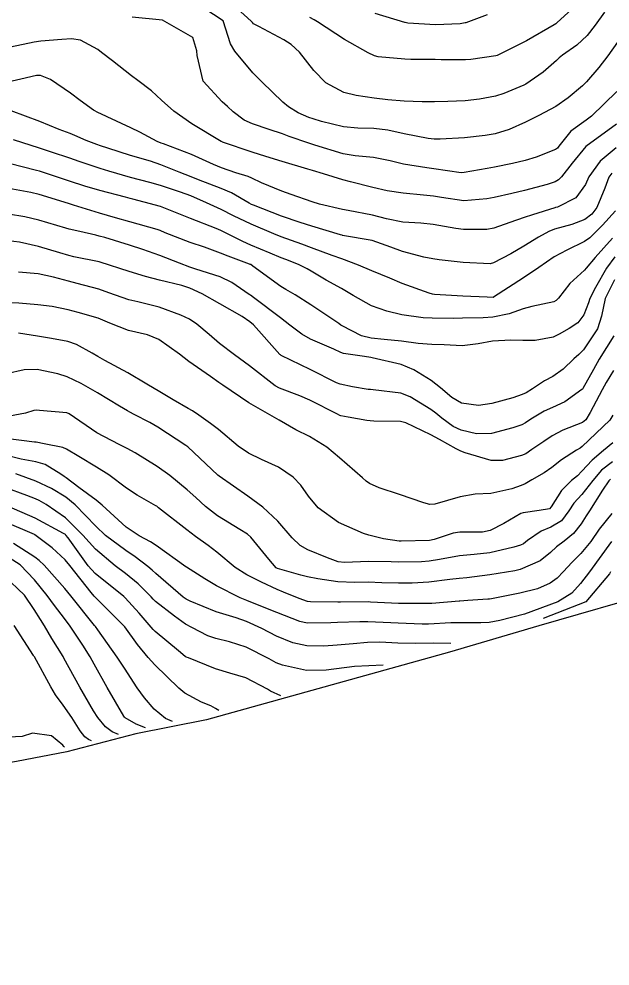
# Model space of a CAD drawing. Header units: metres. Extents: x 307586 to 320046, y 7427249 to 7434250.
# Drawn here: x 319791.2 to 319830.2, y 7429099.9 to 7429162.3 of the extents above; entities that cross this region are included whole.
import ezdxf

# ---------------------------------------------------------------- set-up
doc = ezdxf.new("R2010")
doc.units = ezdxf.units.M
doc.header["$MEASUREMENT"] = 0
for name, color, linetype in [('Area', 45, 'Continuous'), ('Curvas de Nivel 1m', 11, 'Continuous'), ('Curvas de Nivel 5m', 15, 'Continuous')]:
    doc.layers.add(name, color=color, linetype=linetype)

msp = doc.modelspace()

# ---------------------------------------------------------------- linework, layer by layer
at = {"layer": 'Area'}
msp.add_polyline3d([(319841.339, 7429126.899, 807.984), (319825.467, 7429122.318, 822.173), (319819.576, 7429120.595, 820.503), (319803.57, 7429116.126, 806.501), (319798.9, 7429115.2, 810.721), (319794.358, 7429114.017, 801.361), (319791.037, 7429113.39, 800.289), (319787.001, 7429112.734, 800.13), (319775.739, 7429109.736, 799.59), (319769.753, 7429108.732, 801.15), (319764.83, 7429107.486, 802.491), (319761.067, 7429106.566, 809.571), (319750.977, 7429104.254, 809.601), (319742.24, 7429102.382, 812.629), (319739.266, 7429102.022, 809.056), (319723.215, 7429100.608, 810.168), (319722.379, 7429100.424, 809.618), (319717.211, 7429099.908, 808.965)], dxfattribs=at)
at = {"layer": 'Curvas de Nivel 1m', "flags": 128}
for points, elevation in [([(319829.797, 7429162.762), (319829.182, 7429161.892), (319828.656, 7429161.224), (319827.97, 7429160.587), (319827.033, 7429159.916), (319826.814, 7429159.745), (319826.638, 7429159.565), (319825.762, 7429158.797), (319824.614, 7429158.012), (319824.575, 7429157.989), (319824.489, 7429157.951), (319823.168, 7429157.404), (319822.605, 7429157.222), (319821.561, 7429157.022), (319820.602, 7429156.914), (319819.468, 7429156.874), (319818.601, 7429156.856), (319817.782, 7429156.848), (319816.601, 7429156.891), (319815.515, 7429156.969), (319814.603, 7429157.083), (319813.422, 7429157.265), (319812.607, 7429157.47), (319811.437, 7429158.102), (319810.625, 7429158.904), (319809.701, 7429160.124), (319809.15, 7429160.634), (319808.651, 7429160.934), (319807.011, 7429161.805), (319806.661, 7429161.992), (319806.582, 7429162.081), (319806.513, 7429162.162), (319804.688, 7429163.839)], 826), ([(319830.609, 7429157.525), (319828.943, 7429155.895), (319828.59, 7429155.642), (319827.589, 7429154.904), (319826.778, 7429153.918), (319826.69, 7429153.8), (319826.57, 7429153.704), (319825.29, 7429153.211), (319824.558, 7429152.981), (319823.738, 7429152.775), (319822.552, 7429152.549), (319822.065, 7429152.46), (319820.546, 7429152.181), (319820.358, 7429152.18), (319818.549, 7429152.43), (319818.083, 7429152.492), (319816.553, 7429152.734), (319815.66, 7429152.95), (319814.559, 7429153.175), (319813.361, 7429153.282), (319812.563, 7429153.427), (319810.694, 7429153.985), (319810.572, 7429154.026), (319810.311, 7429154.114), (319809.014, 7429154.57), (319808.579, 7429154.73), (319807.697, 7429155.033), (319806.585, 7429155.393), (319806.052, 7429155.633), (319805.322, 7429156.179), (319804.954, 7429156.542), (319804.6, 7429156.851), (319803.34, 7429158.203), (319802.955, 7429159.89), (319802.924, 7429160.207), (319802.652, 7429161.091), (319800.663, 7429162.23), (319798.666, 7429162.436)], 824), ([(319827.636, 7429162.953), (319826.665, 7429162.05), (319826.591, 7429161.994), (319826.483, 7429161.923), (319824.652, 7429160.855), (319824.041, 7429160.564), (319822.85, 7429159.968), (319822.716, 7429159.895), (319822.641, 7429159.869), (319820.985, 7429159.639), (319820.637, 7429159.615), (319819.029, 7429159.622), (319818.637, 7429159.629), (319817.029, 7429159.645), (319816.637, 7429159.664), (319814.887, 7429159.818), (319814.64, 7429159.88), (319814.227, 7429160.074), (319812.652, 7429160.953), (319810.886, 7429162.108), (319810.665, 7429162.249), (319810.377, 7429162.404)], 827), ([(319822.069, 7429162.579), (319820.664, 7429162.057), (319820.614, 7429162.041), (319820.286, 7429161.996), (319818.662, 7429161.916), (319816.841, 7429162.038), (319816.663, 7429162.064), (319816.635, 7429162.069), (319814.672, 7429162.668)], 828), ([(319830.588, 7429155.371), (319828.573, 7429153.9), (319827.67, 7429152.796), (319826.96, 7429151.916), (319826.759, 7429151.699), (319826.539, 7429151.573), (319826.021, 7429151.411), (319824.533, 7429151), (319823.686, 7429150.804), (319822.529, 7429150.549), (319822.05, 7429150.453), (319820.526, 7429150.335), (319819.049, 7429150.533), (319818.529, 7429150.622), (319817.865, 7429150.691), (319816.531, 7429150.821), (319815.469, 7429150.993), (319814.534, 7429151.208), (319813.057, 7429151.566), (319812.539, 7429151.705), (319811.262, 7429152.103), (319810.546, 7429152.321), (319810.248, 7429152.414), (319808.554, 7429152.909), (319807.473, 7429153.237), (319806.564, 7429153.537), (319804.621, 7429154.189), (319804.587, 7429154.204), (319804.523, 7429154.241), (319802.585, 7429155.403), (319801.417, 7429156.222), (319800.6, 7429156.959), (319799.931, 7429157.565), (319799.024, 7429158.254), (319798.617, 7429158.563), (319797.357, 7429159.547), (319796.64, 7429160.105), (319796.404, 7429160.284), (319795.263, 7429160.915), (319794.65, 7429160.995), (319794.021, 7429160.945), (319792.648, 7429160.838), (319792.207, 7429160.775), (319790.644, 7429160.45)], 823), ([(319830.572, 7429153.816), (319829.511, 7429152.933), (319828.766, 7429151.897), (319828.538, 7429151.409), (319827.907, 7429150.528), (319826.71, 7429149.918), (319826.567, 7429149.875), (319826.522, 7429149.866), (319825.052, 7429149.405), (319824.512, 7429149.221), (319823.565, 7429148.902), (319822.501, 7429148.53), (319822.039, 7429148.435), (319820.5, 7429148.439), (319819.995, 7429148.503), (319818.504, 7429148.763), (319817.689, 7429148.844), (319816.506, 7429148.927), (319815.433, 7429149.132), (319814.512, 7429149.37), (319812.91, 7429149.694), (319812.518, 7429149.762), (319811.015, 7429150.105), (319810.524, 7429150.25), (319809.136, 7429150.738), (319808.531, 7429150.955), (319807.179, 7429151.511), (319806.54, 7429151.824), (319806.303, 7429151.926), (319805.496, 7429152.176), (319804.547, 7429152.492), (319804.022, 7429152.724), (319802.561, 7429153.385), (319800.729, 7429154.07), (319800.571, 7429154.125), (319800.313, 7429154.234), (319799.172, 7429154.844), (319798.582, 7429155.137), (319797.012, 7429155.852), (319796.591, 7429156.054), (319796.433, 7429156.125), (319796.121, 7429156.287), (319795.226, 7429156.927), (319794.604, 7429157.411), (319793.27, 7429158.323), (319792.617, 7429158.585), (319792.363, 7429158.587), (319791.324, 7429158.343), (319790.751, 7429158.209)], 822), ([(319830.271, 7429152.15), (319830.09, 7429151.877), (319829.824, 7429151.169), (319829.302, 7429149.888), (319828.973, 7429149.436), (319828.511, 7429149.095), (319827.645, 7429148.769), (319826.501, 7429148.447), (319826.119, 7429148.305), (319825.449, 7429147.936), (319824.487, 7429147.329), (319823.612, 7429146.828), (319822.476, 7429146.236), (319822.265, 7429146.182), (319820.476, 7429146.256), (319818.905, 7429146.442), (319818.478, 7429146.508), (319817.886, 7429146.619), (319816.482, 7429146.995), (319815.71, 7429147.277), (319814.489, 7429147.703), (319812.533, 7429148.049), (319812.493, 7429148.058), (319812.391, 7429148.091), (319810.501, 7429148.665), (319809.724, 7429148.903), (319808.511, 7429149.325), (319806.65, 7429150.03), (319806.522, 7429150.084), (319806.383, 7429150.162), (319805.202, 7429150.853), (319804.532, 7429151.137), (319803.04, 7429151.703), (319802.54, 7429151.902), (319801.758, 7429152.218), (319800.55, 7429152.7), (319799.861, 7429152.932), (319798.559, 7429153.317), (319797.047, 7429153.794), (319796.568, 7429153.954), (319796.321, 7429154.035), (319795.627, 7429154.294), (319794.881, 7429154.618), (319794.57, 7429154.753), (319793.856, 7429155.035), (319792.581, 7429155.547), (319790.682, 7429156.258)], 821), ([(319830.318, 7429147.873), (319829.182, 7429146.591), (319828.593, 7429145.898), (319828.472, 7429145.765), (319827.505, 7429144.867), (319826.757, 7429143.917), (319826.613, 7429143.756), (319826.449, 7429143.667), (319825.011, 7429143.367), (319824.442, 7429143.208), (319823.52, 7429142.87), (319822.433, 7429142.652), (319821.791, 7429142.618), (319820.432, 7429142.593), (319819.853, 7429142.577), (319818.431, 7429142.585), (319817.841, 7429142.617), (319816.435, 7429142.817), (319815.442, 7429143.051), (319814.443, 7429143.401), (319813.225, 7429144.082), (319812.457, 7429144.54), (319811.457, 7429145.106), (319810.469, 7429145.684), (319810.195, 7429145.839), (319809.615, 7429146.123), (319808.794, 7429146.453), (319808.477, 7429146.571), (319807.762, 7429146.866), (319806.485, 7429147.403), (319805.956, 7429147.636), (319804.854, 7429148.185), (319804.496, 7429148.368), (319804.186, 7429148.505), (319802.507, 7429149.169), (319800.961, 7429149.781), (319800.519, 7429149.941), (319799.453, 7429150.246), (319798.703, 7429150.436), (319798.525, 7429150.48), (319798.228, 7429150.56), (319796.53, 7429150.998), (319795.535, 7429151.297), (319794.536, 7429151.631), (319792.612, 7429152.26), (319792.542, 7429152.282), (319792.358, 7429152.332), (319790.547, 7429152.778)], 819), ([(319830.481, 7429146.645), (319829.932, 7429145.878), (319829.197, 7429144.625), (319828.838, 7429143.894), (319828.734, 7429143.611), (319828.437, 7429142.809), (319828.043, 7429142.289), (319827.458, 7429141.91), (319826.806, 7429141.529), (319826.417, 7429141.339), (319825.225, 7429141.122), (319824.415, 7429141.117), (319823.615, 7429141.152), (319822.414, 7429141.07), (319821.479, 7429140.913), (319820.411, 7429140.781), (319819.235, 7429140.831), (319818.411, 7429140.863), (319817.515, 7429140.926), (319816.413, 7429141.079), (319815.274, 7429141.192), (319814.415, 7429141.267), (319813.774, 7429141.427), (319812.494, 7429142.089), (319812.424, 7429142.136), (319812.277, 7429142.239), (319810.443, 7429143.471), (319809.402, 7429144.126), (319808.794, 7429144.473), (319808.458, 7429144.681), (319806.619, 7429146.011), (319806.473, 7429146.122), (319806.448, 7429146.135), (319806.393, 7429146.161), (319804.978, 7429146.682), (319804.48, 7429146.881), (319803.421, 7429147.263), (319802.487, 7429147.582), (319800.845, 7429148.226), (319800.495, 7429148.367), (319800.302, 7429148.427), (319798.503, 7429148.95), (319797.57, 7429149.206), (319796.511, 7429149.51), (319794.784, 7429150.041), (319794.52, 7429150.124), (319793.893, 7429150.316), (319792.527, 7429150.736), (319791.986, 7429150.878), (319790.531, 7429151.135)], 818), ([(319830.465, 7429145.118), (319829.848, 7429143.879), (319829.594, 7429142.724), (319829.329, 7429141.886), (319828.409, 7429140.506), (319828.11, 7429140.199), (319827.778, 7429139.906), (319827.072, 7429139.234), (319826.385, 7429138.748), (319825.849, 7429138.457), (319825.053, 7429137.933), (319824.624, 7429137.684), (319824.369, 7429137.567), (319823.757, 7429137.34), (319822.363, 7429136.97), (319821.492, 7429136.848), (319820.363, 7429136.983), (319819.728, 7429137.361), (319818.978, 7429138.011), (319818.38, 7429138.484), (319817.23, 7429139.192), (319816.395, 7429139.544), (319814.471, 7429139.991), (319814.402, 7429140), (319813.967, 7429140.067), (319812.592, 7429140.275), (319812.405, 7429140.331), (319811.957, 7429140.545), (319810.414, 7429141.216), (319809.84, 7429141.541), (319809.061, 7429142.13), (319808.43, 7429142.617), (319806.662, 7429143.946), (319806.452, 7429144.105), (319806.379, 7429144.161), (319805.232, 7429144.95), (319804.464, 7429145.311), (319802.863, 7429145.812), (319802.47, 7429145.943), (319801.769, 7429146.217), (319800.478, 7429146.723), (319799.355, 7429147.12), (319798.484, 7429147.396), (319796.864, 7429147.901), (319796.49, 7429148.001), (319796.264, 7429148.057), (319795.199, 7429148.299), (319794.495, 7429148.467), (319794.28, 7429148.528), (319792.504, 7429149.041), (319791.579, 7429149.267), (319790.509, 7429149.452)], 817), ([(319830.419, 7429141.43), (319829.455, 7429139.884), (319829.064, 7429139.219), (319828.374, 7429137.969), (319828.347, 7429137.927), (319828.313, 7429137.901), (319827.19, 7429137.086), (319826.361, 7429136.705), (319825.823, 7429136.461), (319824.949, 7429135.934), (319824.594, 7429135.694), (319824.349, 7429135.567), (319823.763, 7429135.365), (319822.343, 7429134.997), (319821.356, 7429134.967), (319820.345, 7429135.212), (319819.814, 7429135.465), (319819.064, 7429136.009), (319818.681, 7429136.34), (319818.359, 7429136.578), (319816.987, 7429137.414), (319816.369, 7429137.657), (319814.556, 7429137.873), (319814.371, 7429137.884), (319814.214, 7429137.905), (319813.182, 7429138.078), (319812.375, 7429138.244), (319812.136, 7429138.332), (319810.389, 7429139.209), (319808.491, 7429140.139), (319808.432, 7429140.169), (319808.403, 7429140.197), (319806.654, 7429142.158), (319806.426, 7429142.357), (319805.904, 7429142.695), (319804.443, 7429143.547), (319803.27, 7429144.202), (319802.456, 7429144.564), (319801.937, 7429144.736), (319800.462, 7429145.103), (319799.549, 7429145.329), (319798.467, 7429145.667), (319796.541, 7429146.279), (319796.473, 7429146.296), (319794.809, 7429146.638), (319794.477, 7429146.722), (319793.9, 7429146.895), (319792.483, 7429147.321), (319791.221, 7429147.608), (319790.486, 7429147.694)], 816), ([(319830.356, 7429136.21), (319830.145, 7429135.873), (319828.335, 7429134.133), (319828.2, 7429134.036), (319827.957, 7429133.904), (319826.969, 7429133.268), (319826.316, 7429132.761), (319825.828, 7429132.407), (319825.014, 7429131.933), (319824.558, 7429131.68), (319824.299, 7429131.57), (319823.697, 7429131.349), (319822.294, 7429131.049), (319821.276, 7429130.997), (319820.291, 7429130.823), (319818.606, 7429130.336), (319818.286, 7429130.313), (319817.878, 7429130.433), (319816.292, 7429130.969), (319814.941, 7429131.409), (319814.299, 7429131.697), (319814.094, 7429131.856), (319813.85, 7429132.067), (319812.323, 7429133.402), (319811.488, 7429134.098), (319810.34, 7429134.789), (319809.459, 7429135.238), (319808.35, 7429135.881), (319807.888, 7429136.145), (319806.361, 7429137.018), (319804.634, 7429138.177), (319804.376, 7429138.363), (319803.823, 7429138.747), (319802.396, 7429139.742), (319801.77, 7429140.216), (319800.413, 7429141.198), (319799.661, 7429141.487), (319798.418, 7429141.777), (319797.197, 7429142.272), (319796.428, 7429142.595), (319795.108, 7429142.975), (319794.431, 7429143.145), (319793.396, 7429143.358), (319792.434, 7429143.473), (319791.194, 7429143.583), (319790.435, 7429143.606)], 814), ([(319830.338, 7429134.386), (319829.726, 7429133.879), (319828.98, 7429133.233), (319828.312, 7429132.504), (319828.01, 7429132.2), (319827.625, 7429131.907), (319826.965, 7429131.245), (319826.285, 7429130.16), (319826.167, 7429130.038), (319825.493, 7429129.928), (319824.444, 7429129.775), (319824.28, 7429129.717), (319823.164, 7429129.062), (319822.262, 7429128.597), (319821.748, 7429128.488), (319820.261, 7429128.498), (319819.821, 7429128.435), (319818.576, 7429128.015), (319818.252, 7429127.956), (319816.398, 7429127.892), (319816.251, 7429127.897), (319815.233, 7429128.05), (319814.256, 7429128.294), (319813.918, 7429128.405), (319812.268, 7429129.126), (319810.928, 7429130.104), (319810.29, 7429130.868), (319809.78, 7429131.601), (319809.271, 7429132.125), (319808.312, 7429132.767), (319807.193, 7429133.278), (319806.326, 7429133.7), (319805.642, 7429134.167), (319804.344, 7429135.248), (319803.821, 7429135.661), (319803.059, 7429136.199), (319802.633, 7429136.483), (319802.357, 7429136.652), (319801.36, 7429137.223), (319800.369, 7429137.816), (319800.102, 7429137.965), (319799.618, 7429138.241), (319798.384, 7429138.997), (319796.864, 7429139.808), (319796.4, 7429140.061), (319796.029, 7429140.284), (319794.981, 7429140.867), (319794.41, 7429141.061), (319793.338, 7429141.246), (319792.414, 7429141.398), (319791.163, 7429141.595)], 813), ([(319830.322, 7429133.122), (319829.606, 7429132.588), (319829.026, 7429131.889), (319828.294, 7429130.967), (319827.787, 7429130.406), (319827.454, 7429129.908), (319826.954, 7429129.232), (319826.266, 7429128.819), (319825.625, 7429128.563), (319824.725, 7429127.935), (319824.461, 7429127.727), (319824.25, 7429127.634), (319823.817, 7429127.515), (319822.245, 7429127.136), (319821.204, 7429127.02), (319820.242, 7429126.93), (319818.925, 7429126.694), (319818.238, 7429126.578), (319817.732, 7429126.531), (319816.238, 7429126.521), (319815.744, 7429126.539), (319814.238, 7429126.556), (319812.65, 7429126.497), (319812.238, 7429126.549), (319811.533, 7429126.804), (319810.245, 7429127.326), (319809.738, 7429127.608), (319809.213, 7429128.126), (319808.269, 7429129.23), (319807.273, 7429130.15), (319806.29, 7429130.876), (319804.389, 7429132.179), (319804.304, 7429132.247), (319803.515, 7429132.992), (319802.331, 7429134.111), (319802.206, 7429134.211), (319800.345, 7429135.415), (319799.825, 7429135.715), (319798.786, 7429136.254), (319798.496, 7429136.4), (319798.355, 7429136.479), (319797.823, 7429136.801), (319796.367, 7429137.674), (319795.296, 7429138.291), (319794.379, 7429138.732), (319793.756, 7429138.936), (319792.386, 7429139.21), (319791.543, 7429139.181), (319790.381, 7429138.917)], 812), ([(319830.187, 7429131.989), (319830.088, 7429131.873), (319829.669, 7429131.252), (319828.81, 7429129.892), (319828.599, 7429129.574), (319828.27, 7429129.052), (319827.764, 7429128.402), (319827.135, 7429127.911), (319826.631, 7429127.534), (319826.245, 7429127.153), (319825.551, 7429126.616), (319824.234, 7429126.038), (319823.88, 7429125.945), (319822.23, 7429125.693), (319820.72, 7429125.493), (319820.227, 7429125.444), (319819.603, 7429125.376), (319818.225, 7429125.205), (319817.118, 7429125.137), (319816.224, 7429125.138), (319815.111, 7429125.164), (319814.224, 7429125.192), (319813.334, 7429125.184), (319812.224, 7429125.228), (319810.909, 7429125.42), (319810.227, 7429125.547), (319809.77, 7429125.658), (319808.232, 7429126.097), (319808.15, 7429126.141), (319807.663, 7429126.721), (319806.49, 7429128.158), (319806.256, 7429128.37), (319805.748, 7429128.677), (319804.274, 7429129.577), (319803.485, 7429130.192), (319802.863, 7429130.776), (319802.294, 7429131.29), (319801.148, 7429132.222), (319800.312, 7429132.828), (319798.847, 7429133.731), (319798.329, 7429134.007), (319797.792, 7429134.265), (319796.334, 7429135.049), (319794.5, 7429136.299), (319794.353, 7429136.356), (319792.548, 7429136.521), (319792.355, 7429136.531), (319792.184, 7429136.502), (319791.633, 7429136.337), (319790.569, 7429136.128)], 811), ([(319830.253, 7429127.87), (319828.808, 7429125.891), (319828.225, 7429125.109), (319827.649, 7429124.475), (319826.716, 7429123.915), (319824.517, 7429123.099), (319822.902, 7429122.668), (319822.192, 7429122.543), (319821.652, 7429122.514), (319820.191, 7429122.527), (319819.677, 7429122.512), (319818.189, 7429122.428), (319817.786, 7429122.427), (319816.19, 7429122.489), (319815.721, 7429122.513), (319814.191, 7429122.583), (319813.67, 7429122.589), (319812.19, 7429122.544), (319811.757, 7429122.527), (319810.189, 7429122.5), (319809.705, 7429122.602), (319808.199, 7429123.199), (319806.485, 7429123.881), (319806.21, 7429123.985), (319805.775, 7429124.164), (319804.221, 7429124.95), (319803.447, 7429125.414), (319802.233, 7429126.19), (319802.205, 7429126.21), (319800.247, 7429127.613), (319799.866, 7429127.852), (319799.122, 7429128.247), (319798.262, 7429128.833), (319796.681, 7429130.276), (319796.286, 7429130.605), (319795.151, 7429131.434), (319794.301, 7429132.084), (319794.171, 7429132.171), (319793.946, 7429132.305), (319792.93, 7429132.942), (319792.311, 7429133.128), (319791.349, 7429133.303), (319790.315, 7429133.568)], 809), ([(319819.663, 7429121.16), (319818.507, 7429121.177), (319817.314, 7429121.168), (319816.174, 7429121.191), (319814.981, 7429121.246), (319814.175, 7429121.228), (319813.235, 7429121.135), (319812.172, 7429121.04), (319811.287, 7429120.984), (319810.172, 7429121), (319809.245, 7429121.195), (319808.178, 7429121.65), (319807.214, 7429122.15), (319806.19, 7429122.616), (319805.52, 7429122.84), (319804.199, 7429123.235), (319802.472, 7429123.943), (319802.211, 7429124.078), (319802.026, 7429124.212), (319800.228, 7429125.772), (319799.985, 7429125.99), (319799.701, 7429126.238), (319798.861, 7429126.872), (319798.243, 7429127.279), (319796.907, 7429128.273), (319796.262, 7429128.879), (319794.898, 7429130.294), (319794.288, 7429130.796), (319793.345, 7429131.365), (319792.298, 7429131.861), (319790.999, 7429132.343)], 808), ([(319815.213, 7429119.74), (319813.309, 7429119.647), (319811.449, 7429119.394), (319810.152, 7429119.374), (319808.56, 7429119.731), (319808.159, 7429119.887), (319807.686, 7429120.145), (319806.171, 7429120.921), (319805.066, 7429121.279), (319804.176, 7429121.479), (319803.656, 7429121.666), (319802.582, 7429122.204), (319802.186, 7429122.441), (319801.448, 7429122.963), (319800.208, 7429123.928), (319800.054, 7429124.075), (319799.909, 7429124.235), (319799.048, 7429125.08), (319798.225, 7429125.764), (319797.544, 7429126.267), (319796.244, 7429127.38), (319795.415, 7429128.288), (319794.27, 7429129.436), (319793, 7429130.319), (319792.538, 7429130.579), (319792.287, 7429130.696), (319791.709, 7429130.916), (319790.294, 7429131.431)], 807), ([(319808.453, 7429117.71), (319807.786, 7429118.029), (319807.59, 7429118.145), (319806.144, 7429118.891), (319805.104, 7429119.215), (319804.152, 7429119.48), (319802.373, 7429120.207), (319802.224, 7429120.269), (319802.164, 7429120.306), (319801.708, 7429120.674), (319800.18, 7429121.946), (319800.04, 7429122.091), (319799.921, 7429122.234), (319799.114, 7429123.163), (319798.202, 7429124.178), (319798.11, 7429124.261), (319796.225, 7429125.778), (319795.763, 7429126.285), (319794.433, 7429128.117), (319794.296, 7429128.3), (319794.254, 7429128.342), (319794.141, 7429128.415), (319792.269, 7429129.418), (319790.402, 7429130.228)], 806), ([(319801.313, 7429116.02), (319800.865, 7429116.222), (319800.119, 7429116.826), (319799.474, 7429117.587), (319798.991, 7429118.247), (319798.152, 7429119.524), (319797.663, 7429120.265), (319796.405, 7429122.053), (319796.235, 7429122.279), (319796.184, 7429122.345), (319794.608, 7429124.296), (319794.21, 7429124.779), (319792.861, 7429126.321), (319792.538, 7429126.627), (319792.238, 7429126.843), (319790.844, 7429127.747)], 804), ([(319799.533, 7429115.6), (319798.925, 7429115.85), (319798.2, 7429116.259), (319798.152, 7429116.298), (319798.114, 7429116.361), (319797.018, 7429118.271), (319796.156, 7429119.806), (319795.883, 7429120.283), (319795.413, 7429121.045), (319794.579, 7429122.296), (319794.188, 7429122.809), (319793.542, 7429123.655), (319793.06, 7429124.317), (319792.218, 7429125.363), (319791.283, 7429126.34), (319790.239, 7429127.001)], 803), ([(319797.763, 7429115.17), (319797.345, 7429115.344), (319796.891, 7429115.666), (319796.393, 7429116.277), (319796.117, 7429116.728), (319795.216, 7429118.289), (319794.161, 7429120.198), (319794.101, 7429120.301), (319793.358, 7429121.496), (319792.87, 7429122.32), (319792.606, 7429122.742), (319792.194, 7429123.392), (319791.555, 7429124.336), (319790.222, 7429125.627)], 802), ([(319830.191, 7429125.871), (319830.117, 7429125.757), (319828.573, 7429123.895), (319825.753, 7429122.81)], 808), ([(319795.983, 7429114.75), (319795.77, 7429114.84), (319795.536, 7429115.007), (319795.224, 7429115.413), (319794.687, 7429116.294), (319794.121, 7429117.103), (319793.601, 7429117.782), (319793.287, 7429118.313), (319792.211, 7429120.28), (319792.181, 7429120.33), (319792.163, 7429120.36), (319790.87, 7429122.343)], 801)]:
    msp.add_lwpolyline(points, dxfattribs=dict(at, elevation=elevation))
at = {"layer": 'Curvas de Nivel 5m', "flags": 128}
for points, elevation in [([(319830.652, 7429160.779), (319830.018, 7429159.879), (319829.414, 7429159.106), (319828.617, 7429158.173), (319828.484, 7429158.032), (319828.34, 7429157.903), (319827.401, 7429157.116), (319826.599, 7429156.546), (319825.472, 7429155.937), (319824.589, 7429155.512), (319823.511, 7429155.033), (319822.581, 7429154.746), (319821.931, 7429154.625), (319820.578, 7429154.474), (319818.959, 7429154.396), (319818.577, 7429154.395), (319818.164, 7429154.437), (319816.58, 7429154.74), (319815.509, 7429154.983), (319814.583, 7429155.096), (319813.545, 7429155.119), (319812.584, 7429155.199), (319811.151, 7429155.541), (319810.589, 7429155.721), (319810.3, 7429155.825), (319809.599, 7429156.125), (319808.972, 7429156.51), (319808.6, 7429156.83), (319807.2, 7429158.154), (319806.622, 7429158.752), (319805.423, 7429160.178), (319805.143, 7429160.678), (319804.663, 7429162.19), (319802.682, 7429163.486)], 825), ([(319830.52, 7429149.665), (319829.666, 7429148.722), (319828.827, 7429147.895), (319828.49, 7429147.643), (319827.314, 7429147.082), (319826.48, 7429146.639), (319825.46, 7429145.935), (319824.466, 7429145.241), (319822.48, 7429143.97), (319822.462, 7429143.96), (319822.06, 7429143.974), (319820.454, 7429144.052), (319818.583, 7429144.147), (319818.454, 7429144.167), (319818.241, 7429144.236), (319816.461, 7429144.887), (319815.637, 7429145.225), (319814.469, 7429145.707), (319813.581, 7429146.079), (319812.477, 7429146.508), (319811.844, 7429146.731), (319810.484, 7429147.228), (319809.834, 7429147.468), (319808.491, 7429147.954), (319808.002, 7429148.145), (319806.502, 7429148.781), (319805.342, 7429149.346), (319804.517, 7429149.763), (319803.57, 7429150.2), (319802.527, 7429150.644), (319801.847, 7429150.899), (319800.534, 7429151.329), (319799.819, 7429151.524), (319798.539, 7429151.855), (319797.122, 7429152.274), (319796.546, 7429152.458), (319795.173, 7429152.922), (319794.551, 7429153.129), (319793.348, 7429153.529), (319792.557, 7429153.786), (319790.827, 7429154.347)], 820), ([(319830.392, 7429139.135), (319829.912, 7429138.345), (319829.651, 7429137.881), (319828.847, 7429136.382), (319828.564, 7429135.897), (319828.351, 7429135.724), (319827.049, 7429135.21), (319826.342, 7429134.837), (319825.795, 7429134.469), (319825.015, 7429133.933), (319824.606, 7429133.66), (319824.327, 7429133.535), (319823.064, 7429133.216), (319822.322, 7429133.217), (319820.602, 7429133.714), (319820.331, 7429133.833), (319820.023, 7429133.995), (319818.92, 7429134.592), (319818.342, 7429134.907), (319816.691, 7429135.695), (319816.35, 7429135.782), (319814.597, 7429135.811), (319814.351, 7429135.821), (319814.14, 7429135.853), (319812.889, 7429136.082), (319812.424, 7429136.159), (319812.354, 7429136.181), (319812.186, 7429136.26), (319810.364, 7429137.189), (319809.719, 7429137.472), (319808.371, 7429137.973), (319808.079, 7429138.143), (319806.392, 7429139.451), (319805.403, 7429140.17), (319804.41, 7429140.926), (319803.739, 7429141.513), (319802.928, 7429142.202), (319802.428, 7429142.519), (319801.857, 7429142.79), (319800.439, 7429143.323), (319799.034, 7429143.661), (319798.446, 7429143.791), (319797.118, 7429144.273), (319796.455, 7429144.501), (319795.027, 7429144.877), (319794.454, 7429145.028), (319793.482, 7429145.295), (319792.461, 7429145.508), (319791.174, 7429145.631)], 815), ([(319830.281, 7429129.73), (319829.455, 7429128.692), (319828.887, 7429127.89), (319828.245, 7429127.084), (319827.655, 7429126.49), (319827.103, 7429125.911), (319826.676, 7429125.468), (319826.225, 7429125.136), (319825.382, 7429124.768), (319824.218, 7429124.465), (319822.351, 7429124.104), (319822.214, 7429124.082), (319822.114, 7429124.071), (319820.799, 7429123.984), (319820.253, 7429123.949), (319820.212, 7429123.947), (319818.423, 7429123.803), (319818.21, 7429123.793), (319816.451, 7429123.796), (319816.209, 7429123.802), (319814.376, 7429123.893), (319814.21, 7429123.897), (319812.404, 7429123.893), (319812.21, 7429123.89), (319810.42, 7429123.898), (319810.21, 7429123.926), (319809.669, 7429124.118), (319808.63, 7429124.546), (319808.219, 7429124.719), (319807.176, 7429125.198), (319806.228, 7429125.674), (319805.457, 7429126.168), (319804.243, 7429127.166), (319803.668, 7429127.61), (319802.844, 7429128.201), (319802.259, 7429128.641), (319800.404, 7429130.106), (319800.282, 7429130.197), (319800.229, 7429130.231), (319798.978, 7429130.937), (319798.294, 7429131.398), (319797.118, 7429132.272), (319796.308, 7429132.788), (319795.133, 7429133.474), (319794.32, 7429133.966), (319794.079, 7429134.062), (319792.847, 7429134.322), (319792.324, 7429134.414), (319792.226, 7429134.429), (319790.328, 7429134.662)], 810), ([(319804.363, 7429116.74), (319804.16, 7429116.866), (319803.854, 7429117.055), (319803.235, 7429117.305), (319802.13, 7429117.895), (319801.734, 7429118.214), (319800.156, 7429119.748), (319799.707, 7429120.237), (319799.013, 7429121.089), (319798.183, 7429122.26), (319796.202, 7429124.227), (319796.157, 7429124.28), (319795.964, 7429124.525), (319794.56, 7429126.297), (319794.237, 7429126.673), (319793.389, 7429127.457), (319792.253, 7429128.316), (319792.229, 7429128.33), (319790.265, 7429129.165)], 805), ([(319794.203, 7429114.33), (319794.176, 7429114.345), (319794.157, 7429114.373), (319794.085, 7429114.463), (319793.339, 7429115.067), (319792.097, 7429115.259), (319791.398, 7429115.032), (319790.092, 7429114.965)], 800)]:
    msp.add_lwpolyline(points, dxfattribs=dict(at, elevation=elevation))

doc.saveas('drawing.dxf')
